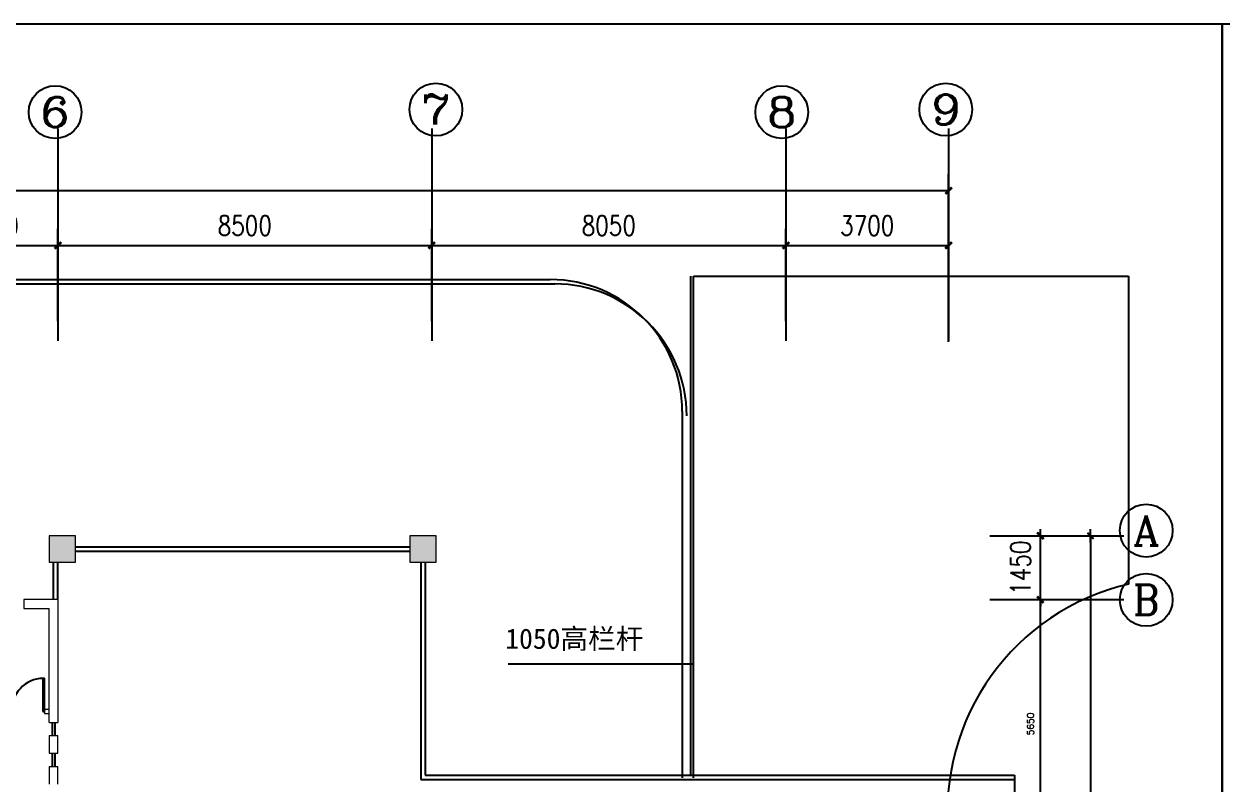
# Model space of a CAD drawing. Extents: x 1487452 to 1619693, y 165319 to 350168.
# Drawn here: x 1534736 to 1561972, y 332900 to 350168 of the extents above; entities that cross this region are included whole.
import ezdxf
from ezdxf.enums import TextEntityAlignment as Align

# ---------------------------------------------------------------- set-up
doc = ezdxf.new("R2010")
doc.units = 0
doc.header["$LTSCALE"] = 1000
doc.header["$MEASUREMENT"] = 0
doc.layers.get('0').update_dxf_attribs({"linetype": 'CONTINUOUS'})
doc.layers.get('Defpoints').update_dxf_attribs({"linetype": 'CONTINUOUS'})
for name, color, linetype in [('AXIS', 3, 'CONTINUOUS'), ('AXIS_TEXT', 7, 'CONTINUOUS'), ('Dim3', 30, 'CONTINUOUS')]:
    doc.layers.add(name, color=color, linetype=linetype)
doc.styles.add('_TCH_AXIS', font='COMPLEX', dxfattribs={"bigfont": 'GBCBIG'})
doc.styles.add('_TCH_DIM', font='SIMPLEX', dxfattribs={"bigfont": 'GBCBIG'})
doc.styles.add('DIM_FONT', font='SIMPLEX.shx', dxfattribs={"width": 0.8})
doc.styles.add('黑体', font='SIMHEI.TTF')
doc.dimstyles.new('dimn', dxfattribs={"dimtxt": 150, "dimasz": 1, "dimexe": 250, "dimexo": 300, "dimgap": 150, "dimtad": 1, "dimdec": 0, "dimzin": 0, "dimdsep": 46, "dimtxsty": '_TCH_DIM', "dimblk": '_dimx', "dimcen": 0.09, "dimclrd": 3, "dimclre": 3, "dimclrt": 2, "dimadec": 1, "dimazin": 2, "dimtfac": 1, "dimtdec": 0, "dimtix": 1, "dimtmove": 2, "dimatfit": 3, "dimldrblk": 'ARCHTICK', "dimfxl": 1, "dimtolj": 1, "dimtzin": 0, "dimarcsym": 0})
doc.dimstyles.new('DIMN150', dxfattribs={"dimscale": 1.5, "dimtxt": 300, "dimasz": 100, "dimexe": 250, "dimexo": 300, "dimgap": 150, "dimtad": 1, "dimdec": 0, "dimzin": 0, "dimdsep": 46, "dimtxsty": 'DIM_FONT', "dimblk": 'ARCHTICK', "dimcen": 0.09, "dimclrt": 7, "dimazin": 2, "dimtfac": 1, "dimtdec": 0, "dimtix": 1, "dimtmove": 2, "dimatfit": 3, "dimldrblk": 'ARCHTICK', "dimfxl": 1, "dimtolj": 1, "dimtzin": 0, "dimarcsym": 0})

# ---------------------------------------------------------------- blocks, each defined once
blk = doc.blocks.new('_ArchTick')
at = {"color": 0, "linetype": 'ByBlock', "const_width": 0.4}
blk.add_lwpolyline([(-0.5, -0.5), (0.5, 0.5)], dxfattribs=at)
blk = doc.blocks.new('_dimx')
blk.add_line((-150, 0), (150, 0))
at = {"const_width": 50}
blk.add_lwpolyline([(-70, -70), (70, 70)], dxfattribs=at)
blk = doc.blocks.new('*D67')
at = {"layer": 'AXIS', "color": 0, "linetype": 'Continuous', "lineweight": -2, "transparency": 16777216}
for p, q in [((1557842, 338540), (1557842, 338690)), ((1557144, 338540), (1558217, 338540)), ((1557842, 337090), (1557842, 338540)), ((1557144, 337090), (1558217, 337090)), ((1557842, 337090), (1557842, 336940))]:
    blk.add_line(p, q, dxfattribs=at)
at = {"layer": 'Defpoints', "color": 0, "linetype": 'Continuous', "transparency": 16777216}
for p in [(1556694, 338540), (1557842, 338540), (1556694, 337090)]:
    blk.add_point(p, dxfattribs=at)
at = {"layer": 'AXIS', "color": 0, "linetype": 'Continuous', "lineweight": -2, "transparency": 16777216, "xscale": 150, "yscale": 150, "zscale": 150}
for p, rotation in [((1557842, 338540), 270), ((1557842, 337090), 90)]:
    blk.add_blockref('_ArchTick', p, dxfattribs=dict(at, rotation=rotation))
at = {"layer": 'AXIS', "color": 2, "linetype": 'Continuous', "transparency": 16777216, "insert": (1557392, 337815), "char_height": 450, "attachment_point": 5, "rotation": 90, "style": 'DIM_FONT'}
blk.add_mtext('\\A1;1450', dxfattribs=at)
blk = doc.blocks.new('*D68')
at = {"layer": 'Defpoints', "color": 0, "ltscale": 0.4, "transparency": 16777216}
for p in [(1556994, 338540), (1556994, 321040), (1558982, 321040)]:
    blk.add_point(p, dxfattribs=at)
at = {"layer": 'Dim3', "color": 3, "lineweight": -2, "ltscale": 0.4, "transparency": 16777216}
for p, q in [((1557294, 338540), (1559232, 338540)), ((1558982, 338539), (1558982, 321041)), ((1557294, 321040), (1559232, 321040))]:
    blk.add_line(p, q, dxfattribs=at)
for p, rotation in [((1558982, 338540), 90), ((1558982, 321040), 270)]:
    blk.add_blockref('_dimx', p, dxfattribs=dict(at, rotation=rotation))
at = {"layer": 'Dim3', "color": 2, "ltscale": 0.4, "transparency": 16777216, "insert": (1558757, 329790), "char_height": 150, "attachment_point": 5, "rotation": 90, "style": '_TCH_DIM'}
blk.add_mtext('\\A1;17500', dxfattribs=at)
blk = doc.blocks.new('*D73')
at = {"layer": 'AXIS', "color": 0, "linetype": 'Continuous', "lineweight": -2, "transparency": 16777216}
for p, q in [((1532506, 343419), (1532506, 345512)), ((1535506, 343419), (1535506, 345512)), ((1532506, 345137), (1535506, 345137))]:
    blk.add_line(p, q, dxfattribs=at)
at = {"layer": 'Defpoints', "color": 0, "linetype": 'Continuous', "transparency": 16777216}
for p in [(1535506, 345137), (1532506, 342969), (1535506, 342969)]:
    blk.add_point(p, dxfattribs=at)
at = {"layer": 'AXIS', "color": 0, "linetype": 'Continuous', "lineweight": -2, "transparency": 16777216, "xscale": 150, "yscale": 150, "zscale": 150, "rotation": 180}
blk.add_blockref('_ArchTick', (1532506, 345137), dxfattribs=at)
at = {"layer": 'AXIS', "color": 0, "linetype": 'Continuous', "lineweight": -2, "transparency": 16777216, "xscale": 150, "yscale": 150, "zscale": 150}
blk.add_blockref('_ArchTick', (1535506, 345137), dxfattribs=at)
at = {"layer": 'AXIS', "color": 2, "linetype": 'Continuous', "transparency": 16777216, "insert": (1534006, 345587), "char_height": 450, "attachment_point": 5, "style": 'DIM_FONT'}
blk.add_mtext('\\A1;3000', dxfattribs=at)
blk = doc.blocks.new('*D74')
at = {"layer": 'AXIS', "color": 0, "linetype": 'Continuous', "lineweight": -2, "transparency": 16777216}
for p, q in [((1535506, 343419), (1535506, 345512)), ((1544006, 343419), (1544006, 345512)), ((1535506, 345137), (1544006, 345137))]:
    blk.add_line(p, q, dxfattribs=at)
at = {"layer": 'Defpoints', "color": 0, "linetype": 'Continuous', "transparency": 16777216}
for p in [(1544006, 345137), (1535506, 342969), (1544006, 342969)]:
    blk.add_point(p, dxfattribs=at)
at = {"layer": 'AXIS', "color": 0, "linetype": 'Continuous', "lineweight": -2, "transparency": 16777216, "xscale": 150, "yscale": 150, "zscale": 150, "rotation": 180}
blk.add_blockref('_ArchTick', (1535506, 345137), dxfattribs=at)
at = {"layer": 'AXIS', "color": 0, "linetype": 'Continuous', "lineweight": -2, "transparency": 16777216, "xscale": 150, "yscale": 150, "zscale": 150}
blk.add_blockref('_ArchTick', (1544006, 345137), dxfattribs=at)
at = {"layer": 'AXIS', "color": 2, "linetype": 'Continuous', "transparency": 16777216, "insert": (1539756, 345587), "char_height": 450, "attachment_point": 5, "style": 'DIM_FONT'}
blk.add_mtext('\\A1;8500', dxfattribs=at)
blk = doc.blocks.new('*D75')
at = {"layer": 'AXIS', "color": 0, "linetype": 'Continuous', "lineweight": -2, "transparency": 16777216}
for p, q in [((1544006, 343419), (1544006, 345512)), ((1552056, 343419), (1552056, 345512)), ((1544006, 345137), (1552056, 345137))]:
    blk.add_line(p, q, dxfattribs=at)
at = {"layer": 'Defpoints', "color": 0, "linetype": 'Continuous', "transparency": 16777216}
for p in [(1552056, 345137), (1544006, 342969), (1552056, 342969)]:
    blk.add_point(p, dxfattribs=at)
at = {"layer": 'AXIS', "color": 0, "linetype": 'Continuous', "lineweight": -2, "transparency": 16777216, "xscale": 150, "yscale": 150, "zscale": 150, "rotation": 180}
blk.add_blockref('_ArchTick', (1544006, 345137), dxfattribs=at)
at = {"layer": 'AXIS', "color": 0, "linetype": 'Continuous', "lineweight": -2, "transparency": 16777216, "xscale": 150, "yscale": 150, "zscale": 150}
blk.add_blockref('_ArchTick', (1552056, 345137), dxfattribs=at)
at = {"layer": 'AXIS', "color": 2, "linetype": 'Continuous', "transparency": 16777216, "insert": (1548031, 345587), "char_height": 450, "attachment_point": 5, "style": 'DIM_FONT'}
blk.add_mtext('\\A1;8050', dxfattribs=at)
blk = doc.blocks.new('*D76')
at = {"layer": 'AXIS', "color": 0, "linetype": 'Continuous', "lineweight": -2, "transparency": 16777216}
for p, q in [((1552056, 343419), (1552056, 345512)), ((1555756, 343419), (1555756, 345512)), ((1552056, 345137), (1555756, 345137))]:
    blk.add_line(p, q, dxfattribs=at)
at = {"layer": 'Defpoints', "color": 0, "linetype": 'Continuous', "transparency": 16777216}
for p in [(1555756, 345137), (1552056, 342969), (1555756, 342969)]:
    blk.add_point(p, dxfattribs=at)
at = {"layer": 'AXIS', "color": 0, "linetype": 'Continuous', "lineweight": -2, "transparency": 16777216, "xscale": 150, "yscale": 150, "zscale": 150, "rotation": 180}
blk.add_blockref('_ArchTick', (1552056, 345137), dxfattribs=at)
at = {"layer": 'AXIS', "color": 0, "linetype": 'Continuous', "lineweight": -2, "transparency": 16777216, "xscale": 150, "yscale": 150, "zscale": 150}
blk.add_blockref('_ArchTick', (1555756, 345137), dxfattribs=at)
at = {"layer": 'AXIS', "color": 2, "linetype": 'Continuous', "transparency": 16777216, "insert": (1553906, 345587), "char_height": 450, "attachment_point": 5, "style": 'DIM_FONT'}
blk.add_mtext('\\A1;3700', dxfattribs=at)
blk = doc.blocks.new('*D77')
at = {"layer": 'AXIS', "color": 0, "linetype": 'Continuous', "lineweight": -2, "transparency": 16777216}
for p, q in [((1511606, 342943), (1511606, 346756)), ((1555756, 342943), (1555756, 346756)), ((1511606, 346381), (1555756, 346381))]:
    blk.add_line(p, q, dxfattribs=at)
at = {"layer": 'Defpoints', "color": 0, "linetype": 'Continuous', "transparency": 16777216}
for p in [(1555756, 346381), (1511606, 342493), (1555756, 342493)]:
    blk.add_point(p, dxfattribs=at)
at = {"layer": 'AXIS', "color": 0, "linetype": 'Continuous', "lineweight": -2, "transparency": 16777216, "xscale": 150, "yscale": 150, "zscale": 150, "rotation": 180}
blk.add_blockref('_ArchTick', (1511606, 346381), dxfattribs=at)
at = {"layer": 'AXIS', "color": 0, "linetype": 'Continuous', "lineweight": -2, "transparency": 16777216, "xscale": 150, "yscale": 150, "zscale": 150}
blk.add_blockref('_ArchTick', (1555756, 346381), dxfattribs=at)
at = {"layer": 'AXIS', "color": 2, "linetype": 'Continuous', "transparency": 16777216, "insert": (1533681, 346831), "char_height": 450, "attachment_point": 5, "style": 'DIM_FONT'}
blk.add_mtext('\\A1;44150', dxfattribs=at)

msp = doc.modelspace()

# ---------------------------------------------------------------- hatches: boundary and pattern name
at = {"lineweight": 13}
for points in [[(1535306, 337939.8), (1535906, 337939.8), (1535906, 338539.8), (1535306, 338539.8)], [(1543506, 337939.8), (1544106, 337939.8), (1544106, 338539.8), (1543506, 338539.8)]]:
    msp.add_hatch(color=256, dxfattribs=at).paths.add_polyline_path(points)

# ---------------------------------------------------------------- linework, layer by layer
at = {"color": 7}
msp.add_line((1561972.5, 350167.6), (1561972.5, 309763.5), dxfattribs=at)
at = {"lineweight": 13}
for p, q in [((1535906, 338539.8), (1535306, 338539.8)), ((1535306, 338539.8), (1535306, 337939.8)), ((1535906, 337939.8), (1535906, 338539.8)), ((1544106, 338539.8), (1543506, 338539.8)), ((1543506, 338539.8), (1543506, 337939.8)), ((1544106, 337939.8), (1544106, 338539.8)), ((1535306, 337939.8), (1535906, 337939.8)), ((1543506, 337939.8), (1544106, 337939.8)), ((1535505.9, 337089.8), (1534736, 337089.8)), ((1534736, 337089.8), (1534736, 336889.8)), ((1535505.9, 337089.8), (1535505.9, 334299.8)), ((1534736, 336889.8), (1535305.9, 336889.8)), ((1535306, 334299.8), (1535305.9, 336889.8)), ((1535205.9, 334599.8), (1535205.9, 334499.8)), ((1535205.9, 334599.8), (1535305.9, 334599.8)), ((1535205.9, 334499.8), (1535305.9, 334499.8)), ((1535305.9, 334299.8), (1535505.9, 334299.8)), ((1535305.9, 333999.8), (1535505.9, 333999.8)), ((1535306, 333999.8), (1535306, 333599.8)), ((1535505.9, 333599.8), (1535505.9, 333999.8)), ((1535305.9, 333599.8), (1535505.9, 333599.8)), ((1535305.9, 333299.8), (1535505.9, 333299.8)), ((1535306, 333299.8), (1535306, 332899.8)), ((1535505.9, 332899.8), (1535505.9, 333299.8))]:
    msp.add_line(p, q, dxfattribs=at)
at = {"color": 7}
for points in [[(1504252.2, 309763.5), (1504252.2, 350167.6), (1561972.5, 350167.6)], [(1561972.5, 309763.5), (1561972.5, 350167.6), (1619692.7, 350167.6)]]:
    msp.add_lwpolyline(points, dxfattribs=at)
at = {"layer": 'AXIS', "linetype": 'Continuous'}
for p, q in [((1535506, 347790.5), (1535506, 342968.6)), ((1544006, 347790.5), (1544006, 342968.6)), ((1552056, 347790.5), (1552056, 342968.6)), ((1555756, 347790.5), (1555756, 342968.6)), ((1556693.6, 338539.8), (1559742.1, 338539.8)), ((1556693.6, 337089.8), (1559742.1, 337089.8))]:
    msp.add_line(p, q, dxfattribs=at)
for centre in [(1535444.7, 348165.3), (1544100.4, 348223.4), (1551963, 348165.3), (1555692.3, 348223.4), (1560248.8, 338656.5), (1560248.8, 337083)]:
    msp.add_circle(centre, 600, dxfattribs=at)
at = {"layer": 'Dim3', "color": 251, "ltscale": 0.4}
for p, q in [((1521334.5, 344361.9), (1546702, 344361.9)), ((1549895.9, 333099.8), (1549895.9, 344439.8)), ((1549955.9, 344439.8), (1559844.6, 344439.8)), ((1549955.9, 333039.8), (1549955.9, 344439.8)), ((1559844.6, 344439.8), (1559844.6, 337439.8)), ((1521434.5, 344261.9), (1546802, 344261.9)), ((1549702, 341361.9), (1549702, 333039.8)), ((1535906, 338289.8), (1543506, 338289.8)), ((1535906, 338189.8), (1543506, 338189.8)), ((1535405.9, 337089.8), (1535405.9, 337939.8)), ((1535505.9, 337089.8), (1535505.9, 337939.8)), ((1543756, 337939.8), (1543756, 332999.8)), ((1543856, 337939.8), (1543856, 333099.8)), ((1549955.9, 335622.4), (1545745.2, 335622.4)), ((1543756, 332999.8), (1557256, 332999.8)), ((1543856, 333099.8), (1557256, 333099.8)), ((1557256, 333099.8), (1557256, 330239.8))]:
    msp.add_line(p, q, dxfattribs=at)
at = {"layer": 'Dim3', "color": 250, "ltscale": 0.4}
for p, q in [((1535375.9, 334299.8), (1535375.9, 333999.8)), ((1535435.9, 334299.8), (1535435.9, 333999.8)), ((1535375.9, 333599.8), (1535375.9, 333299.8)), ((1535435.9, 333599.8), (1535435.9, 333299.8))]:
    msp.add_line(p, q, dxfattribs=at)
at = {"layer": 'Dim3', "color": 251, "ltscale": 0.4}
msp.add_lwpolyline([(1535165.9, 334549.8), (1535205.9, 334549.8), (1535205.9, 335299.8), (1535165.9, 335299.8)], close=True, dxfattribs=at)
for centre, radius, start, end in [((1546702, 341361.9), 3000, 0, 90), ((1546802, 341261.9), 3000, 0, 90), ((1561044.4, 332262.7), 5314.3, 103.04901, 185.64737), ((1535180.7, 334574.8), 725.1, 91.16301, 181.9757)]:
    msp.add_arc(centre, radius, start, end, dxfattribs=at)

# ---------------------------------------------------------------- texts
at = {"layer": 'AXIS_TEXT', "color": 2, "linetype": 'Continuous', "style": '_TCH_AXIS', "width": 1.5}
for s, p, p2 in [('6', (1535105.3, 347825.9), (1535784.2, 347825.9)), ('7', (1543761, 347884), (1544439.8, 347884)), ('8', (1551623.6, 347825.9), (1552302.4, 347825.9)), ('9', (1555352.9, 347884), (1556031.7, 347884))]:
    msp.add_text(s, height=678.8, dxfattribs=at).set_placement(p, p2, align=Align.FIT)
at = {"layer": 'AXIS_TEXT', "color": 2, "linetype": 'Continuous', "style": '_TCH_AXIS'}
for tag, width, p, p2 in [('A', 1.031197, (1559948.8, 338320.5), (1560548.8, 338320.5)), ('B', 1.091856, (1559948.8, 336747), (1560548.8, 336747))]:
    msp.add_attdef(tag, text='', height=678.8, dxfattribs=dict(at, width=width)).set_placement(p, p2, align=Align.FIT)
at = {"layer": 'Dim3', "color": 251, "ltscale": 0.4, "style": '黑体'}
msp.add_text('1050高栏杆', height=460.8, dxfattribs=at).set_placement((1545678.1, 336201.7), align=Align.MIDDLE_LEFT)

# ---------------------------------------------------------------- dimensions: what is measured, and where the dimension line sits
at = {"layer": 'AXIS', "linetype": 'Continuous'}
for base, p1, p2, picture, middle in [((1555756, 346381.5), (1511606, 342493.2), (1555756, 342493.2), '*D77', (1533681, 346831.5)), ((1535506, 345136.9), (1532506, 342968.6), (1535506, 342968.6), '*D73', (1534006, 345586.9)), ((1544006, 345136.9), (1535506, 342968.6), (1544006, 342968.6), '*D74', (1539756, 345586.9)), ((1552056, 345136.9), (1544006, 342968.6), (1552056, 342968.6), '*D75', (1548031, 345586.9)), ((1555756, 345136.9), (1552056, 342968.6), (1555756, 342968.6), '*D76', (1553906, 345586.9))]:
    dim = msp.add_linear_dim(base=base, p1=p1, p2=p2, dimstyle='DIMN150', override={"dimclrt": 2}, dxfattribs=at)
    dim.commit()
    dim.dimension.update_dxf_attribs({"geometry": picture, "text_midpoint": middle})
dim = msp.add_linear_dim(base=(1557842.2, 338539.8), p1=(1556693.6, 337089.8), p2=(1556693.6, 338539.8), angle=90, dimstyle='DIMN150', override={"dimclrt": 2}, dxfattribs=at)
dim.commit()
dim.dimension.update_dxf_attribs({"geometry": '*D67', "text_midpoint": (1557392.2, 337814.8)})
at = {"layer": 'Dim3', "color": 3, "ltscale": 0.4}
dim = msp.add_linear_dim(base=(1558981.7, 321039.8), p1=(1556993.6, 338539.8), p2=(1556993.6, 321039.8), angle=90, dimstyle='dimn', dxfattribs=at)
dim.commit()
dim.dimension.update_dxf_attribs({"geometry": '*D68', "text_midpoint": (1558756.7, 329789.8)})
msp.add_linear_dim(base=(1557842.2, 337089.8), p1=(1556693.6, 331439.8), p2=(1556693.6, 337089.8), angle=90, dimstyle='dimn', dxfattribs=at).render()

doc.saveas('drawing.dxf')
